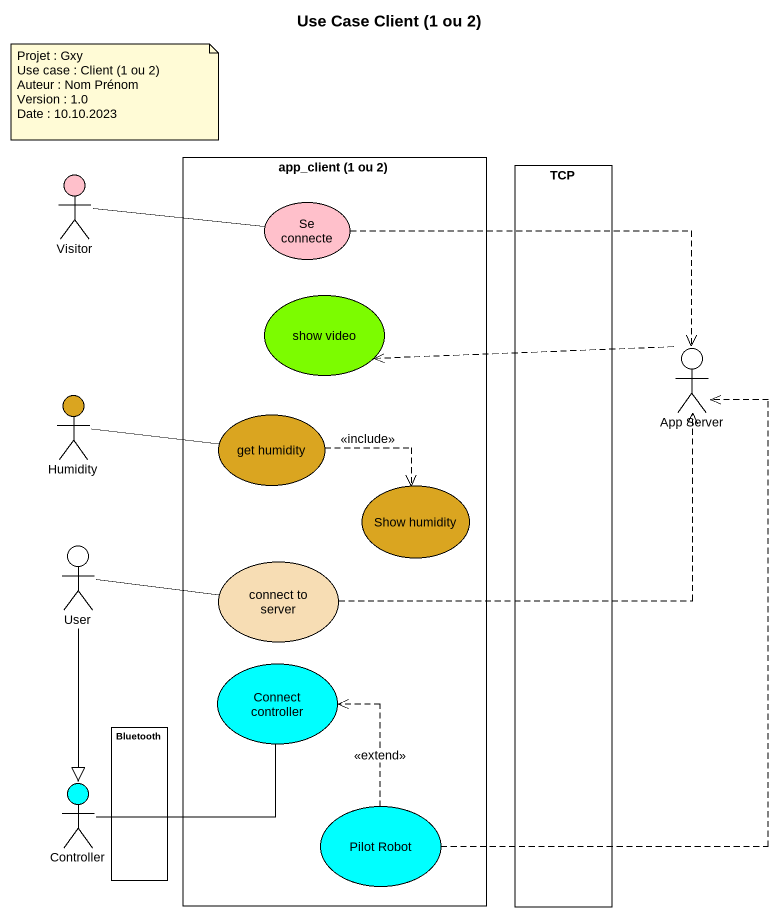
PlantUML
@startuml
title Use Case Client (1 ou 2)
actor Visitor #FFC0CB
rectangle "app_client (1 ou 2)" as app_client_1_ou_2 {
  usecase "Se connecte" as Se_connecte #FFC0CB
  usecase "show video" as show_video #7CFC00
  usecase "get humidity" as get_humidity #DAA520
  usecase "Show humidity" as Show_humidity #DAA520
  usecase "connect to server" as connect_to_server #F7DDB4
  usecase "Connect controller" as Connect_controller #00FFFF
  usecase "Pilot Robot" as Pilot_Robot #00FFFF
}
rectangle TCP
actor "App Server" as App_Server
actor Humidity #DAA520
actor User
rectangle Bluetooth
actor Controller #00FFFF
Visitor -right- Se_connecte
Se_connecte .right.> App_Server
App_Server .left.> show_video
Humidity -right- get_humidity
get_humidity .right.> Show_humidity : <<include>>
User -right- connect_to_server
User --|> Controller
connect_to_server .right.> App_Server
Controller -up- Connect_controller
Pilot_Robot .up.> App_Server
Pilot_Robot .up.> Connect_controller : <<extend>>
note as N1
  Projet : Gxy
  Use case : Client (1 ou 2)
  Auteur : Nom Prénom
  Version : 1.0
  Date : 10.10.2023
end note
@enduml
